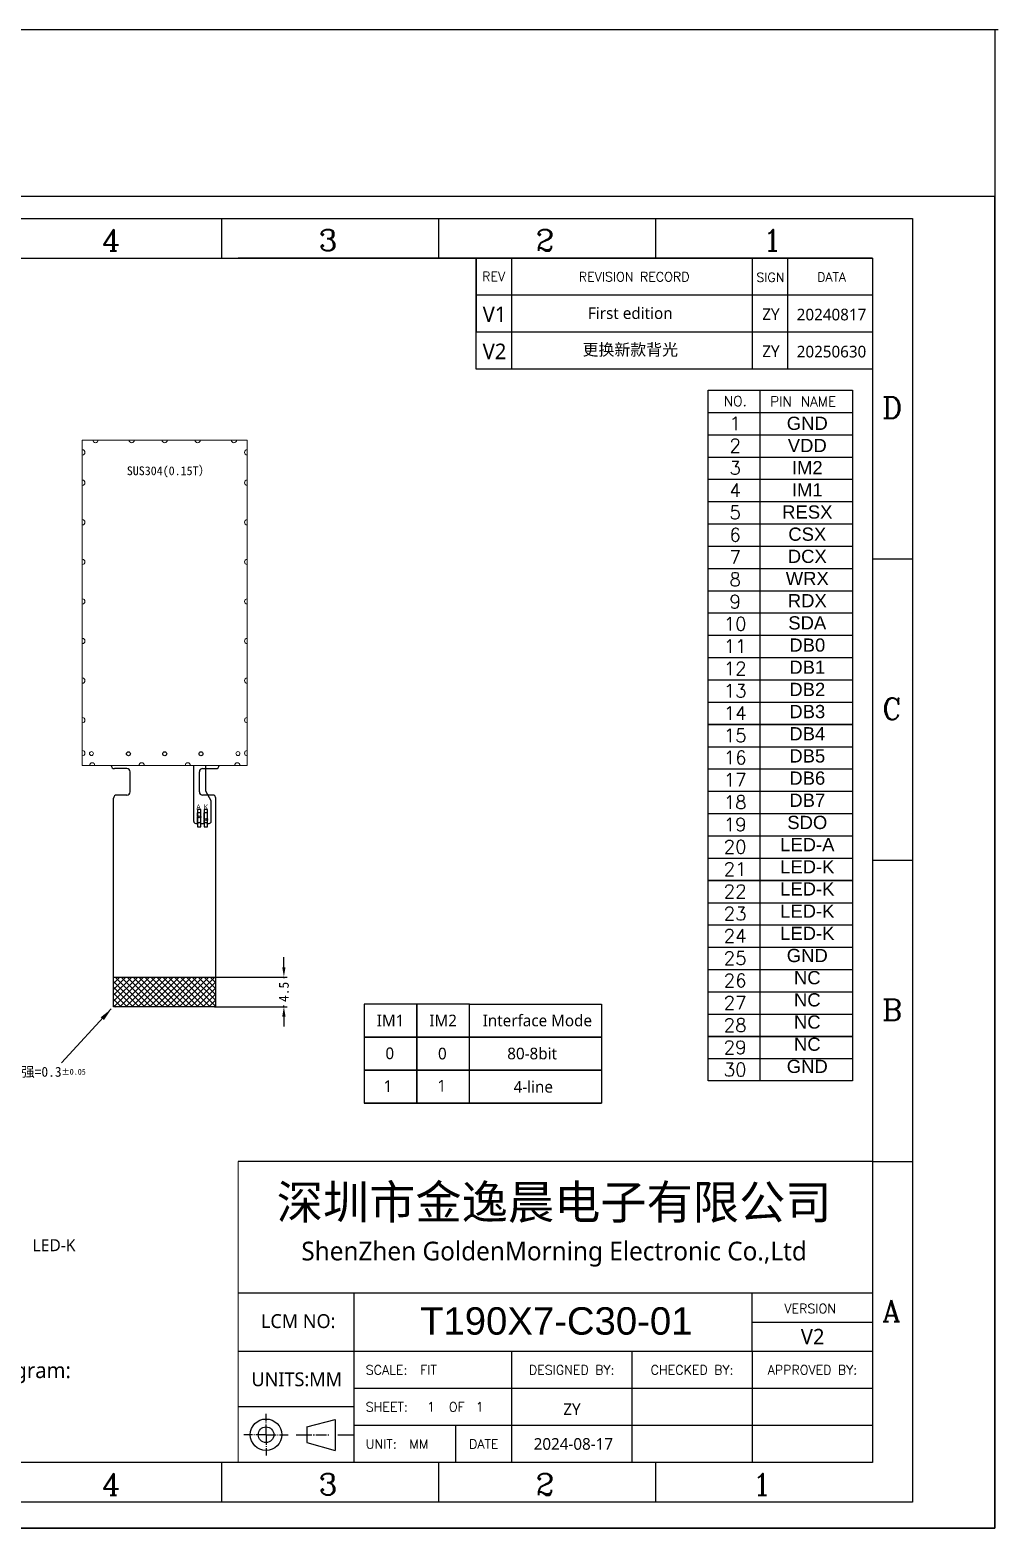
# Model space of a CAD drawing. Header units: millimetres. Extents: x 3150 to 3893, y 1403 to 2132.
# Drawn here: x 3433.4 to 3580.2, y 1905.4 to 2132.5 of the extents above; entities that cross this region are included whole.
import ezdxf
from ezdxf.enums import TextEntityAlignment as Align

# ---------------------------------------------------------------- set-up
doc = ezdxf.new("R2010")
doc.units = ezdxf.units.MM
for name, color, linetype in [('1-标准图框', 40, 'Continuous'), ('2-BL', 3, 'Continuous'), ('2-BL-FPC', 2, 'Continuous'), ('3-LCD-FPC', 40, 'Continuous'), ('5-PIN文字', 7, 'Continuous'), ('6-标注', 7, 'Continuous')]:
    doc.layers.add(name, color=color, linetype=linetype)
doc.styles.add('PIN文字1', font='', dxfattribs={"height": 4})
doc.styles.add('ROMANC', font='romanc.shx', dxfattribs={"bigfont": 'gbcbig.shx'})
doc.styles.add('ROMANS', font='romans.shx', dxfattribs={"width": 0.8})
doc.styles.add('ZY样式1', font='')
doc.styles.add('仿宋', font='')
doc.styles.add('宋体', font='')
doc.styles.add('普耐', font='simhei.ttf')
doc.styles.get('PIN文字1').set_extended_font_data('Microsoft YaHei')
doc.styles.get('ZY样式1').set_extended_font_data('Microsoft YaHei')
doc.styles.get('仿宋').set_extended_font_data('仿宋_GB2312')
doc.styles.get('宋体').set_extended_font_data('Microsoft YaHei')
doc.dimstyles.new('_A1.5-公差0.05', dxfattribs={"dimtxt": 1.5, "dimasz": 1.5, "dimexe": 0.5, "dimexo": 0.1, "dimgap": 0.5, "dimtad": 0, "dimdsep": 46, "dimtxsty": '仿宋', "dimcen": 1.5, "dimclrd": 7, "dimclre": 7, "dimclrt": 7, "dimadec": 0, "dimazin": 2, "dimtol": 1, "dimtp": 0.05, "dimtm": 0.05, "dimtfac": 0.6, "dimtmove": 0, "dimatfit": 3, "dimfxl": 1, "dimtolj": 1, "dimarcsym": 0})
doc.dimstyles.new('_A1.5-无公差2', dxfattribs={"dimtxt": 1.5, "dimasz": 1.5, "dimexe": 0.5, "dimexo": 0.1, "dimgap": 0.5, "dimtad": 0, "dimdsep": 46, "dimtxsty": '仿宋', "dimcen": 1.5, "dimclrd": 7, "dimclre": 7, "dimclrt": 7, "dimadec": 0, "dimazin": 2, "dimtp": 0.05, "dimtm": 0.05, "dimtfac": 0.6, "dimtmove": 0, "dimatfit": 3, "dimfxl": 1, "dimtolj": 1, "dimarcsym": 0})
doc.dimstyles.new('ZY-G2-0.05', dxfattribs={"dimtxt": 2, "dimasz": 2, "dimexe": 0.5, "dimexo": 0.1, "dimgap": 0.5, "dimtad": 0, "dimdsep": 46, "dimtxsty": '宋体', "dimcen": 2, "dimclrd": 7, "dimclre": 7, "dimclrt": 7, "dimadec": 0, "dimazin": 2, "dimtol": 1, "dimtp": 0.05, "dimtm": 0.05, "dimtfac": 1, "dimtmove": 0, "dimatfit": 3, "dimfxl": 1, "dimtolj": 1, "dimarcsym": 0})

# ---------------------------------------------------------------- blocks, each defined once
blk = doc.blocks.new('*D226')
at = {"layer": '6-标注', "color": 7, "lineweight": -2, "transparency": 16777216}
for p, q in [((3418.16, 1984.2), (3418.16, 1973.94)), ((3418.46, 1984.2), (3418.46, 1973.94)), ((3416.66, 1974.44), (3415.16, 1974.44)), ((3418.16, 1974.44), (3418.46, 1974.44)), ((3419.96, 1974.44), (3421.46, 1974.44))]:
    blk.add_line(p, q, dxfattribs=at)
at = {"layer": '6-标注', "color": 7, "transparency": 16777216}
for points in [[(3416.66, 1974.69), (3416.66, 1974.19), (3418.16, 1974.44)], [(3419.96, 1974.69), (3419.96, 1974.19), (3418.46, 1974.44)]]:
    blk.add_solid(points, dxfattribs=at)
at = {"layer": 'Defpoints', "color": 0, "transparency": 16777216}
for p in [(3418.16, 1984.3), (3418.46, 1984.3), (3418.46, 1974.44)]:
    blk.add_point(p, dxfattribs=at)
at = {"layer": '6-标注', "color": 7, "transparency": 16777216, "insert": (3432.86, 1974.44), "char_height": 1.5, "attachment_point": 5, "style": '仿宋'}
blk.add_mtext('\\A1;FPC+PI补强=0.3{\\H0.9;±0.05}', dxfattribs=at)
blk = doc.blocks.new('*D227')
at = {"layer": '6-标注', "color": 7, "lineweight": -2, "transparency": 16777216}
for p, q in [((3471.89, 1990.39), (3471.89, 1991.89)), ((3461.67, 1988.89), (3472.39, 1988.89)), ((3471.89, 1988.89), (3471.89, 1988.71)), ((3461.34, 1984.39), (3472.39, 1984.39)), ((3471.89, 1984.39), (3471.89, 1984.56)), ((3471.89, 1982.89), (3471.89, 1981.39))]:
    blk.add_line(p, q, dxfattribs=at)
at = {"layer": '6-标注', "color": 7, "transparency": 16777216}
for points in [[(3471.64, 1990.39), (3472.14, 1990.39), (3471.89, 1988.89)], [(3471.64, 1982.89), (3472.14, 1982.89), (3471.89, 1984.39)]]:
    blk.add_solid(points, dxfattribs=at)
at = {"layer": 'Defpoints', "color": 0, "transparency": 16777216}
for p in [(3461.57, 1988.89), (3471.89, 1988.89), (3461.24, 1984.39)]:
    blk.add_point(p, dxfattribs=at)
at = {"layer": '6-标注', "color": 7, "transparency": 16777216, "insert": (3471.89, 1986.64), "char_height": 1.5, "attachment_point": 5, "rotation": 90, "style": '仿宋'}
blk.add_mtext('\\A1;4.5', dxfattribs=at)

msp = doc.modelspace()

# ---------------------------------------------------------------- hatches: boundary and pattern name
at = {"layer": '3-LCD-FPC'}
h = msp.add_hatch(dxfattribs=at)
h.set_pattern_fill('ANSI37', color=40, scale=0.2)
h.set_pattern_definition([(45, (3311.0728, 1889.74856), (-0.4490128, 0.4490128), []), (135, (3311.0728, 1889.74856), (-0.4490128, -0.4490128), [])])
h.paths.add_polyline_path([(3461.5656, 1984.3859), (3461.5656, 1988.8859), (3446.0656, 1988.8859), (3446.0656, 1984.3859)])

# ---------------------------------------------------------------- linework, layer by layer
at = {"color": 7}
for p, q in [((3501.0423, 2081.041), (3501.0423, 2086.6586)), ((3506.4178, 2086.6586), (3506.4178, 2081.041)), ((3542.9323, 2086.6586), (3542.9323, 2081.041)), ((3548.2602, 2086.6586), (3548.2602, 2081.041))]:
    msp.add_line(p, q, dxfattribs=at)
at = {"layer": '1-标准图框', "color": 7}
for p, q in [((3462.4708, 2097.8939), (3462.4708, 2103.9189)), ((3495.377, 2097.8939), (3495.377, 2103.9189)), ((3528.2833, 2097.8939), (3528.2833, 2103.9189)), ((3544.1496, 1973.1451), (3544.1496, 2077.88)), ((3536.227, 2074.5015), (3558.1592, 2074.5015)), ((3536.227, 2071.1229), (3558.1592, 2071.1229)), ((3536.227, 2067.7444), (3558.1592, 2067.7444)), ((3536.227, 2064.3658), (3558.1592, 2064.3658)), ((3536.227, 2060.9873), (3558.1592, 2060.9873)), ((3536.227, 2057.6087), (3558.1592, 2057.6087)), ((3536.227, 2054.2302), (3558.1592, 2054.2302)), ((3567.2146, 2052.2407), (3561.1896, 2052.2407)), ((3536.227, 2050.8516), (3558.1592, 2050.8516)), ((3536.227, 2047.4731), (3558.1592, 2047.4731)), ((3536.227, 2044.0946), (3558.1592, 2044.0946)), ((3536.227, 2040.716), (3558.1592, 2040.716)), ((3536.227, 2037.3375), (3558.1592, 2037.3375)), ((3536.227, 2033.9589), (3558.1592, 2033.9589)), ((3536.227, 2030.5804), (3558.1592, 2030.5804)), ((3536.227, 2023.8233), (3558.1592, 2023.8233)), ((3536.227, 2020.4447), (3558.1592, 2020.4447)), ((3536.227, 2017.0662), (3558.1592, 2017.0662)), ((3536.227, 2013.6877), (3558.1592, 2013.6877)), ((3536.227, 2010.3091), (3558.1592, 2010.3091)), ((3536.227, 2006.9306), (3558.1592, 2006.9306)), ((3567.2146, 2006.5891), (3561.1896, 2006.5891)), ((3536.227, 2000.1735), (3558.1592, 2000.1735)), ((3536.227, 1996.7949), (3558.1592, 1996.7949)), ((3536.227, 1993.4164), (3558.1592, 1993.4164)), ((3536.227, 1990.0379), (3558.1592, 1990.0379)), ((3536.227, 1986.6593), (3558.1592, 1986.6593)), ((3484.0517, 1984.779), (3484.0517, 1979.779)), ((3492.0517, 1984.779), (3484.0517, 1984.779)), ((3492.0517, 1979.779), (3492.0517, 1984.779)), ((3492.0517, 1984.779), (3492.0517, 1979.779)), ((3500.0517, 1984.779), (3492.0517, 1984.779)), ((3500.0517, 1979.779), (3500.0517, 1984.779)), ((3500.0517, 1984.779), (3515.0517, 1984.779)), ((3515.0517, 1984.779), (3520.0517, 1984.779)), ((3520.0517, 1984.779), (3520.0517, 1969.779)), ((3536.227, 1983.2808), (3558.1592, 1983.2808)), ((3484.0517, 1979.779), (3484.0517, 1974.779)), ((3492.0517, 1979.779), (3484.0517, 1979.779)), ((3484.0517, 1979.779), (3492.0517, 1979.779)), ((3492.0517, 1974.779), (3492.0517, 1979.779)), ((3492.0517, 1979.779), (3492.0517, 1974.779)), ((3500.0517, 1979.779), (3492.0517, 1979.779)), ((3492.0517, 1979.779), (3500.0517, 1979.779)), ((3500.0517, 1974.779), (3500.0517, 1979.779)), ((3536.227, 1976.5237), (3558.1592, 1976.5237)), ((3484.0517, 1974.779), (3484.0517, 1969.779)), ((3492.0517, 1974.779), (3484.0517, 1974.779)), ((3484.0517, 1974.779), (3492.0517, 1974.779)), ((3492.0517, 1969.779), (3492.0517, 1974.779)), ((3492.0517, 1974.779), (3492.0517, 1969.779)), ((3500.0517, 1974.779), (3492.0517, 1974.779)), ((3492.0517, 1974.779), (3500.0517, 1974.779)), ((3500.0517, 1969.779), (3500.0517, 1974.779)), ((3492.0517, 1969.779), (3484.0517, 1969.779)), ((3484.0517, 1969.779), (3492.0517, 1969.779)), ((3491.9158, 1969.779), (3499.9158, 1969.779)), ((3500.0517, 1969.779), (3492.0517, 1969.779)), ((3492.0517, 1969.779), (3500.0517, 1969.779)), ((3500.0517, 1969.779), (3515.0517, 1969.779)), ((3515.0517, 1969.779), (3520.0517, 1969.779)), ((3561.1867, 1960.9374), (3464.9732, 1960.9389)), ((3561.1867, 1960.9374), (3567.2118, 1960.9374)), ((3464.9732, 1940.9519), (3464.9732, 1940.9519)), ((3561.1896, 1940.9519), (3464.9732, 1940.9519)), ((3462.4708, 1909.2622), (3462.4708, 1915.2873)), ((3495.377, 1909.2622), (3495.377, 1915.2873)), ((3528.2833, 1909.2622), (3528.2833, 1915.2873))]:
    msp.add_line(p, q, dxfattribs=at)
at = {"layer": '1-标准图框', "color": 7, "lineweight": -3}
for p, q in [((3506.4178, 2097.8939), (3506.4178, 2086.6586)), ((3561.1896, 2092.2762), (3501.0423, 2092.2762)), ((3561.1896, 2086.6586), (3501.0423, 2086.6586)), ((3561.1896, 2086.6586), (3501.0423, 2086.6586)), ((3561.1896, 2081.041), (3501.0423, 2081.041)), ((3561.1896, 2081.041), (3501.0423, 2081.041)), ((3482.5429, 1915.2873), (3482.5429, 1932.1401)), ((3506.4178, 1932.1401), (3506.4178, 1915.2873)), ((3524.675, 1932.1401), (3524.675, 1915.2873)), ((3561.1896, 1926.5225), (3482.5429, 1926.5225)), ((3482.5429, 1923.7137), (3464.9732, 1923.7137)), ((3469.1835, 1921.5319), (3469.1835, 1922.6643)), ((3475.3501, 1920.6923), (3479.6682, 1921.8187)), ((3479.6682, 1921.8187), (3479.6682, 1917.115)), ((3467.152, 1919.5005), (3465.8132, 1919.5005)), ((3467.4434, 1919.5005), (3467.3313, 1919.5005)), ((3469.1835, 1919.5005), (3467.6451, 1919.5005)), ((3469.1835, 1921.2406), (3469.1835, 1921.3526)), ((3469.1835, 1919.5005), (3469.1835, 1921.0389)), ((3469.1835, 1919.5005), (3470.7219, 1919.5005)), ((3469.1835, 1919.5005), (3469.1835, 1917.9621)), ((3470.9236, 1919.5005), (3471.0356, 1919.5005)), ((3471.2149, 1919.5005), (3472.5537, 1919.5005)), ((3473.7703, 1919.5005), (3476.1383, 1919.5005)), ((3475.3501, 1920.6923), (3475.3501, 1918.3086)), ((3476.3368, 1919.5005), (3476.5296, 1919.5005)), ((3476.7439, 1919.5005), (3478.3725, 1919.5005)), ((3478.5651, 1919.5005), (3478.7151, 1919.5005)), ((3480.0629, 1919.5005), (3482.4715, 1919.5005)), ((3561.1896, 1920.9049), (3482.5429, 1920.9049)), ((3497.9914, 1915.2873), (3497.9914, 1920.9049)), ((3469.1835, 1917.7604), (3469.1835, 1917.6483)), ((3469.1835, 1917.469), (3469.1835, 1916.3558)), ((3475.3501, 1918.3086), (3479.6682, 1917.115))]:
    msp.add_line(p, q, dxfattribs=at)
at = {"layer": '1-标准图框', "color": 7, "lineweight": 0, "ltscale": 5}
msp.add_line((3464.9732, 1960.9389), (3464.9732, 1915.2873), dxfattribs=at)
at = {"layer": '1-标准图框', "color": 7}
for points in [[(3291.9144, 2103.9189), (3567.2146, 2103.9189), (3567.2146, 1909.2622), (3291.9144, 1909.2622)], [(3297.9394, 2097.8939), (3561.1896, 2097.8939), (3561.1896, 1915.2873), (3297.9394, 1915.2873)], [(3536.227, 2077.88), (3558.1592, 2077.88), (3558.1592, 1973.1451), (3536.227, 1973.1451)], [(3536.227, 2027.2018), (3558.1592, 2027.2018)], [(3536.227, 2003.552), (3558.1592, 2003.552)], [(3500.0517, 1979.779), (3520.0517, 1979.779)], [(3536.227, 1979.9022), (3558.1592, 1979.9022)], [(3500.0517, 1974.779), (3520.0517, 1974.779)], [(3500.0517, 1969.779), (3520.0517, 1969.779)]]:
    msp.add_lwpolyline(points, close=True, dxfattribs=at)
at = {"layer": '1-标准图框', "color": 7, "lineweight": -3}
for radius in [2.3855, 1.1919]:
    msp.add_circle((3469.1835, 1919.5005), radius, dxfattribs=at)
at = {"layer": '2-BL', "color": 6, "lineweight": 5}
for p, q in [((3441.3156, 2070.3059), (3441.3156, 2020.9859)), ((3466.3156, 2070.3059), (3441.3156, 2070.3059)), ((3466.3156, 2020.9859), (3466.3156, 2070.3059)), ((3441.3156, 2020.9859), (3466.3156, 2020.9859))]:
    msp.add_line(p, q, dxfattribs=at)
at = {"layer": '2-BL', "color": 0, "lineweight": 5}
for centre in [(3442.7063, 2022.7859), (3464.9211, 2022.7859)]:
    msp.add_circle(centre, 0.3, dxfattribs=at)
at = {"layer": '2-BL', "color": 6}
for centre in [(3448.3119, 2022.7493), (3453.8119, 2022.7493), (3459.3156, 2022.7493)]:
    msp.add_circle(centre, 0.3, dxfattribs=at)
at = {"layer": '2-BL', "color": 6, "lineweight": 5}
for centre, start, end in [((3443.3156, 2070.3059), 180, 0), ((3448.8156, 2070.3059), 180, 0), ((3453.8156, 2070.3059), 180, 0), ((3458.8156, 2070.3059), 180, 0), ((3464.3156, 2070.3059), 180, 0), ((3441.3156, 2068.4459), 270, 90), ((3466.3156, 2068.4459), 90, 270), ((3441.3156, 2063.8459), 270, 90), ((3466.3156, 2063.8459), 90, 270), ((3441.3156, 2057.8459), 270, 90), ((3466.3156, 2057.8459), 90, 270), ((3441.3156, 2051.8459), 270, 90), ((3466.3156, 2051.8459), 90, 270), ((3441.3156, 2045.8459), 270, 90), ((3466.3156, 2045.8459), 90, 270), ((3441.3156, 2039.8459), 270, 90), ((3466.3156, 2039.8459), 90, 270), ((3441.3156, 2033.8459), 270, 90), ((3466.3156, 2033.8459), 90, 270), ((3441.3156, 2027.8459), 270, 90), ((3466.3156, 2027.8459), 90, 270), ((3441.3156, 2022.8459), 270, 90), ((3466.3156, 2022.8459), 90, 270), ((3442.8156, 2020.9859), 0, 180), ((3450.3156, 2020.9859), 0, 180), ((3457.3156, 2020.9859), 0, 180), ((3464.8156, 2020.9859), 0, 180)]:
    msp.add_arc(centre, 0.4, start, end, dxfattribs=at)
at = {"layer": '2-BL-FPC', "color": 7}
for p, q in [((3458.2237, 2015.6112), (3458.2237, 2020.9859)), ((3460.0656, 2017.0891), (3460.0656, 2020.9859)), ((3460.8656, 2015.6186), (3460.0656, 2017.0891)), ((3458.2237, 2015.1859), (3458.2237, 2015.6112)), ((3458.2237, 2012.4859), (3458.2237, 2015.6112)), ((3460.8656, 2012.4859), (3460.8656, 2015.6186)), ((3458.7937, 2013.3517), (3458.7937, 2013.7859)), ((3459.2937, 2013.7859), (3458.7937, 2013.7859)), ((3458.7937, 2012.1859), (3458.7937, 2013.0201)), ((3459.2937, 2013.3517), (3459.2937, 2013.7859)), ((3459.2937, 2012.1859), (3459.2937, 2013.0201)), ((3459.7937, 2012.9517), (3459.7937, 2013.7859)), ((3460.2937, 2013.7859), (3459.7937, 2013.7859)), ((3459.7937, 2012.1859), (3459.7937, 2012.6201)), ((3460.2937, 2012.9517), (3460.2937, 2013.7859)), ((3460.2937, 2012.1859), (3460.2937, 2012.6201)), ((3458.5237, 2012.1859), (3458.8937, 2012.1859)), ((3459.1937, 2012.1859), (3459.8937, 2012.1859)), ((3460.1937, 2012.1859), (3460.5656, 2012.1859))]:
    msp.add_line(p, q, dxfattribs=at)
for centre in [(3459.0437, 2013.1859), (3460.0437, 2012.7859)]:
    msp.add_circle(centre, 0.15, dxfattribs=at)
for centre, radius, start, end in [((3458.5237, 2012.4859), 0.3, 180, 270), ((3459.0437, 2013.1859), 0.3, 146.44269, 213.55731), ((3459.0437, 2013.1859), 0.3, 326.44269, 33.55731), ((3460.0437, 2012.7859), 0.3, 146.44269, 213.55731), ((3460.0437, 2012.7859), 0.3, 326.44269, 33.55731), ((3460.5656, 2012.4859), 0.3, 270, 0), ((3459.0437, 2012.1859), 0.15, 0, 180), ((3460.0437, 2012.1859), 0.15, 0, 180)]:
    msp.add_arc(centre, radius, start, end, dxfattribs=at)
at = {"layer": '3-LCD-FPC', "color": 40}
for p, q in [((3448.0656, 2020.4959), (3446.1806, 2020.4959)), ((3448.5656, 2016.9959), (3448.5656, 2019.9959)), ((3459.0656, 2016.9959), (3459.0656, 2019.9959)), ((3459.5656, 2020.4959), (3461.5706, 2020.4959)), ((3446.0656, 1984.3859), (3446.0656, 2015.9959)), ((3448.0656, 2016.4959), (3446.5656, 2016.4959)), ((3448.0656, 2016.4959), (3448.0656, 2016.4959)), ((3459.5656, 2016.4959), (3459.5656, 2016.4959)), ((3461.0656, 2016.4959), (3459.5656, 2016.4959)), ((3461.5656, 1984.3859), (3461.5656, 2015.9959)), ((3459.2937, 2014.2859), (3458.7937, 2014.2859)), ((3458.7937, 2014.2859), (3458.7937, 2011.6859)), ((3459.2937, 2011.6859), (3459.2937, 2014.2859)), ((3460.2937, 2014.2859), (3459.7937, 2014.2859)), ((3459.7937, 2014.2859), (3459.7937, 2011.6859)), ((3460.2937, 2011.6859), (3460.2937, 2014.2859)), ((3458.7937, 2011.6859), (3459.2937, 2011.6859)), ((3459.7937, 2011.6859), (3460.2937, 2011.6859)), ((3446.0656, 1988.8859), (3461.5656, 1988.8859)), ((3461.5656, 1984.3859), (3446.0656, 1984.3859))]:
    msp.add_line(p, q, dxfattribs=at)
for centre, start, end in [((3446.1806, 2020.9959), 180, 270), ((3448.0656, 2019.9959), 0, 90), ((3459.5656, 2019.9959), 90, 180), ((3461.5706, 2020.9959), 270, 0), ((3446.5656, 2015.9959), 90, 180), ((3448.0656, 2016.9959), 270, 0), ((3459.5656, 2016.9959), 180, 270), ((3461.0656, 2015.9959), 0, 90)]:
    msp.add_arc(centre, 0.5, start, end, dxfattribs=at)
at = {"layer": '5-PIN文字'}
for p, q in [((3580.2105, 2132.4956), (3277.8352, 2132.4956)), ((3501.0423, 2092.2762), (3501.0423, 2097.8939)), ((3501.0423, 2097.8939), (3501.0423, 2086.6586)), ((3534.6525, 2097.8939), (3561.1896, 2097.8939)), ((3561.1896, 2097.8939), (3542.9323, 2097.8939)), ((3542.9323, 2097.8939), (3542.9323, 2086.6586)), ((3561.1896, 2097.8939), (3561.1896, 2016.3463)), ((3501.0423, 2086.6586), (3501.0423, 2092.2762)), ((3482.5429, 1932.1401), (3482.5429, 1940.9519)), ((3542.9323, 1932.1401), (3542.9323, 1940.9519)), ((3542.9323, 1936.546), (3561.1896, 1936.546)), ((3561.1896, 1932.1401), (3542.9323, 1932.1401))]:
    msp.add_line(p, q, dxfattribs=at)
at = {"layer": '5-PIN文字', "color": 7}
for p, q in [((3561.1896, 2097.8939), (3464.9732, 2097.8939)), ((3561.1896, 2090.223), (3561.1896, 1993.218)), ((3561.1896, 1932.1401), (3464.9732, 1932.1401))]:
    msp.add_line(p, q, dxfattribs=at)
at = {"layer": '5-PIN文字', "color": 7, "lineweight": -3}
for p, q in [((3548.2602, 2097.8939), (3548.2602, 2086.6586)), ((3542.9323, 1932.1401), (3542.9323, 1915.2873))]:
    msp.add_line(p, q, dxfattribs=at)
at = {"layer": '5-PIN文字'}
for points in [[(3579.7296, 2132.4956), (3579.7296, 1905.3535), (3579.7296, 2107.2576), (3276.8734, 2107.2576)], [(3276.8734, 1905.3535), (3579.7296, 1905.3535), (3276.8734, 1905.3535), (3276.8734, 2132.4956)]]:
    msp.add_lwpolyline(points, dxfattribs=at)

# ---------------------------------------------------------------- texts
at = {"layer": '1-标准图框', "color": 7, "style": 'ROMANC'}
for s, p in [('4', (3444.2877, 2098.9938)), ('3', (3477.194, 2098.9938)), ('2', (3510.1002, 2098.9938)), ('1', (3544.583, 2098.9938)), ('D', (3562.6241, 2073.6054)), ('C', (3562.6241, 2027.9538)), ('B', (3562.6241, 1982.3021)), ('A', (3562.6241, 1936.652)), ('4', (3444.2877, 1910.3621)), ('3', (3477.194, 1910.3621)), ('2', (3510.1002, 1910.3621)), ('1', (3543.0065, 1910.3621))]:
    msp.add_text(s, height=3.2443, dxfattribs=at).set_placement(p)
at = {"layer": '1-标准图框', "color": 7, "lineweight": -3, "style": 'ROMANS'}
for s, height, p in [('REV', 1.4044, (3503.7025, 2095.1165)), ('REVISION RECORD', 1.404404, (3525.0189, 2095.0746)), ('SIGN', 1.4044, (3545.6874, 2094.9852)), ('DATA', 1.4044, (3554.9593, 2095.0338)), ('DESIGNED BY:', 1.404404, (3515.5464, 1929.3313)), ('CHECKED BY:', 1.404404, (3533.8037, 1929.3313)), ('APPROVED BY:', 1.404404, (3552.0609, 1929.3313)), ('OF', 1.4044, (3498.1091, 1923.7137)), ('DATE', 1.4044, (3502.2046, 1918.0961))]:
    msp.add_text(s, height=height, dxfattribs=at).set_placement(p, align=Align.MIDDLE_CENTER)
for s, height, p in [('VERSION', 1.4044, (3547.8056, 1938.6311)), ('SCALE:  FIT', 1.404404, (3484.304, 1929.3313)), ('SHEET:', 1.4044, (3484.304, 1923.7137)), ('UNIT:  MM', 1.4044, (3484.304, 1918.0961))]:
    msp.add_text(s, height=height, dxfattribs=at).set_placement(p, align=Align.MIDDLE_LEFT)
at = {"layer": '1-标准图框', "color": 7}
for s, insert, char_height, width, attachment_point, style in [('V1', (3502.0377, 2090.5545), 2.35971, 10.072428, 1, 'PIN文字1'), ('V2', (3502.0377, 2084.9368), 2.35971, 10.072428, 1, 'PIN文字1'), ('{\\Ftxt,chineset|c0;NO.}', (3538.6174, 2076.9711), 1.505434, 4.300719, 1, 'PIN文字1'), ('{\\Ftxt,chineset|c0;PIN NAME}', (3545.6589, 2076.9238), 1.505434, 13.384897, 1, 'PIN文字1'), ('{\\Ftxt,chineset|c0;1\\P2\\P3\\P4\\P5\\P6\\P7\\P8\\P9\\P10\\P11\\P12\\P13\\P14\\P15\\P16\\P17\\P18\\P19\\P20\\P21\\P22\\P23\\P24\\P25\\P26\\P27\\P28\\P29\\P30}', (3540.3365, 2073.8592), 2.026944, 15.881153, 2, 'PIN文字1'), ('\\pt184.7;深圳市金逸晨电子有限公司\\P{\\H0.5508x;ShenZhen GoldenMorning Electronic Co.,Ltd}', (3512.8744, 1951.163), 5.140704, 93.634266, 5, '宋体'), ('LCM NO:', (3468.4074, 1937.7794), 2.1005, 16.196269, 1, '宋体'), ('V2', (3550.2913, 1935.5501), 2.35971, 10.072428, 1, 'PIN文字1'), ('{\\C0;Backalight Circuit Diagram:\\P\\pxqc;（背光电路图）}', (3400.3819, 1930.4443), 2.355783, 41.724822, 1, 'ZY样式1'), ('UNITS:MM', (3466.9733, 1928.9589), 2.1005, 16.196269, 1, '宋体')]:
    msp.add_mtext(s, dxfattribs=dict(at, insert=insert, char_height=char_height, width=width, attachment_point=attachment_point, style=style))
at = {"layer": '1-标准图框', "color": 4, "attachment_point": 5, "style": 'PIN文字1'}
for s, insert, char_height, width in [('{\\C7;First edition}', (3524.4317, 2089.5436), 1.769785, 16.897663), ('{\\C7;ZY}', (3545.7594, 2089.3901), 1.76978, 3.069167), ('{\\C7;20240817}', (3554.9479, 2089.3317), 1.769785, 16.897663), ('{\\C7;更换新款背光}', (3524.4317, 2083.926), 1.769785, 16.897663), ('{\\C7;ZY}', (3545.7594, 2083.7725), 1.76978, 3.069167), ('{\\C7;20250630}', (3554.9479, 2083.7141), 1.769785, 16.897663), ('{\\C7;IM1}', (3488.0657, 1982.3126), 1.76978, 3.069167), ('{\\C7;IM2}', (3496.0387, 1982.3059), 1.76978, 3.069167), ('{\\C7; Interface Mode}', (3510.0334, 1982.2953), 1.769785, 25.884597), ('{\\C7;0}', (3487.9489, 1977.3196), 1.76978, 3.069167), ('{\\C7;0}', (3495.9239, 1977.2824), 1.76978, 3.069167), ('{\\C7;80-8bit}', (3509.5427, 1977.2895), 1.769785, 3.069167), ('{\\C7;1}', (3487.6702, 1972.3601), 1.76978, 3.069167), ('{\\C7;1}', (3495.8355, 1972.4108), 1.76978, 3.069167), ('{\\C7;4-line}', (3509.7138, 1972.2394), 1.769785, 3.069167), ('{\\C7;ZY}', (3515.5881, 1923.3715), 1.76978, 16.897663), ('{\\C7;2024-08-17}', (3515.7939, 1918.0898), 1.769785, 16.897663)]:
    msp.add_mtext(s, dxfattribs=dict(at, insert=insert, char_height=char_height, width=width))
at = {"layer": '1-标准图框', "color": 7, "insert": (3551.2757, 2073.8592), "char_height": 2.00448, "width": 15.881153, "attachment_point": 2, "line_spacing_factor": 1.006196, "style": 'PIN文字1'}
msp.add_mtext('{\\fArial|b0|i0|c0|p34;GND\\PVDD\\PIM2\\PIM1\\PRESX\\PCSX\\PDCX\\PWRX\\PRDX\\PSDA\\PDB0\\PDB1\\PDB2\\PDB3\\PDB4\\PDB5\\PDB6\\PDB7\\PSDO\\PLED-A\\PLED-K\\PLED-K\\PLED-K\\PLED-K\\PGND\\PNC\\PNC\\PNC\\PNC\\PGND}', dxfattribs=at)
at = {"layer": '1-标准图框', "color": 4, "insert": (3513.2046, 1936.7224), "char_height": 5.152785, "width": 91.419589, "attachment_point": 5, "line_spacing_factor": 0.7, "style": 'PIN文字1'}
msp.add_mtext('{\\fArial|b0|i0|c0|p34;\\H0.80664x;\\C7;T190X7-C30-01}', dxfattribs=at)
at = {"layer": '1-标准图框', "color": 7, "lineweight": -3, "style": 'ROMANS'}
for p in [(3494.202, 1923.7137), (3501.594, 1923.7137)]:
    msp.add_attdef('1', text='1', height=1.4044, dxfattribs=at).set_placement(p, align=Align.MIDDLE)
at = {"layer": '2-BL', "color": 4, "lineweight": 13, "ltscale": 5, "style": '普耐'}
msp.add_text('SUS304(0.15T）', height=1.333778, dxfattribs=at).set_placement((3448.0629, 2064.9922))
at = {"layer": '2-BL', "color": 7, "style": '宋体'}
msp.add_text('LED-K', height=1.81886, dxfattribs=at).set_placement((3433.7636, 1947.3306))
at = {"layer": '2-BL-FPC', "color": 7, "style": '宋体'}
for s, p in [('A', (3458.6189, 2014.3183)), ('K', (3459.7431, 2014.3145))]:
    msp.add_text(s, height=0.75, dxfattribs=at).set_placement(p)

# ---------------------------------------------------------------- dimensions: what is measured, and where the dimension line sits
at = {"layer": '6-标注', "color": 40}
dim = msp.add_linear_dim(base=(3471.8876, 1988.8859), p1=(3461.2406, 1984.3859), p2=(3461.5656, 1988.8859), angle=90, dimstyle='_A1.5-无公差2', dxfattribs=at)
dim.commit()
dim.dimension.update_dxf_attribs({"geometry": '*D227', "text_midpoint": (3471.8876, 1986.6359)})
dim = msp.add_linear_dim(base=(3418.4618, 1974.4353), p1=(3418.1618, 1984.2959), p2=(3418.4618, 1984.2959), text='FPC+PI补强=<>', dimstyle='_A1.5-公差0.05', dxfattribs=at)
dim.commit()
dim.dimension.update_dxf_attribs({"geometry": '*D226', "text_midpoint": (3432.8571, 1974.4353)})

# ---------------------------------------------------------------- leaders
msp.add_leader([(3445.716, 1984.0545), (3438.1399, 1975.8638)], dimstyle='ZY-G2-0.05', override={"dimgap": 0.5, "dimtad": 0, "dimtfillclr": 3}, dxfattribs=at)

doc.saveas('drawing.dxf')
